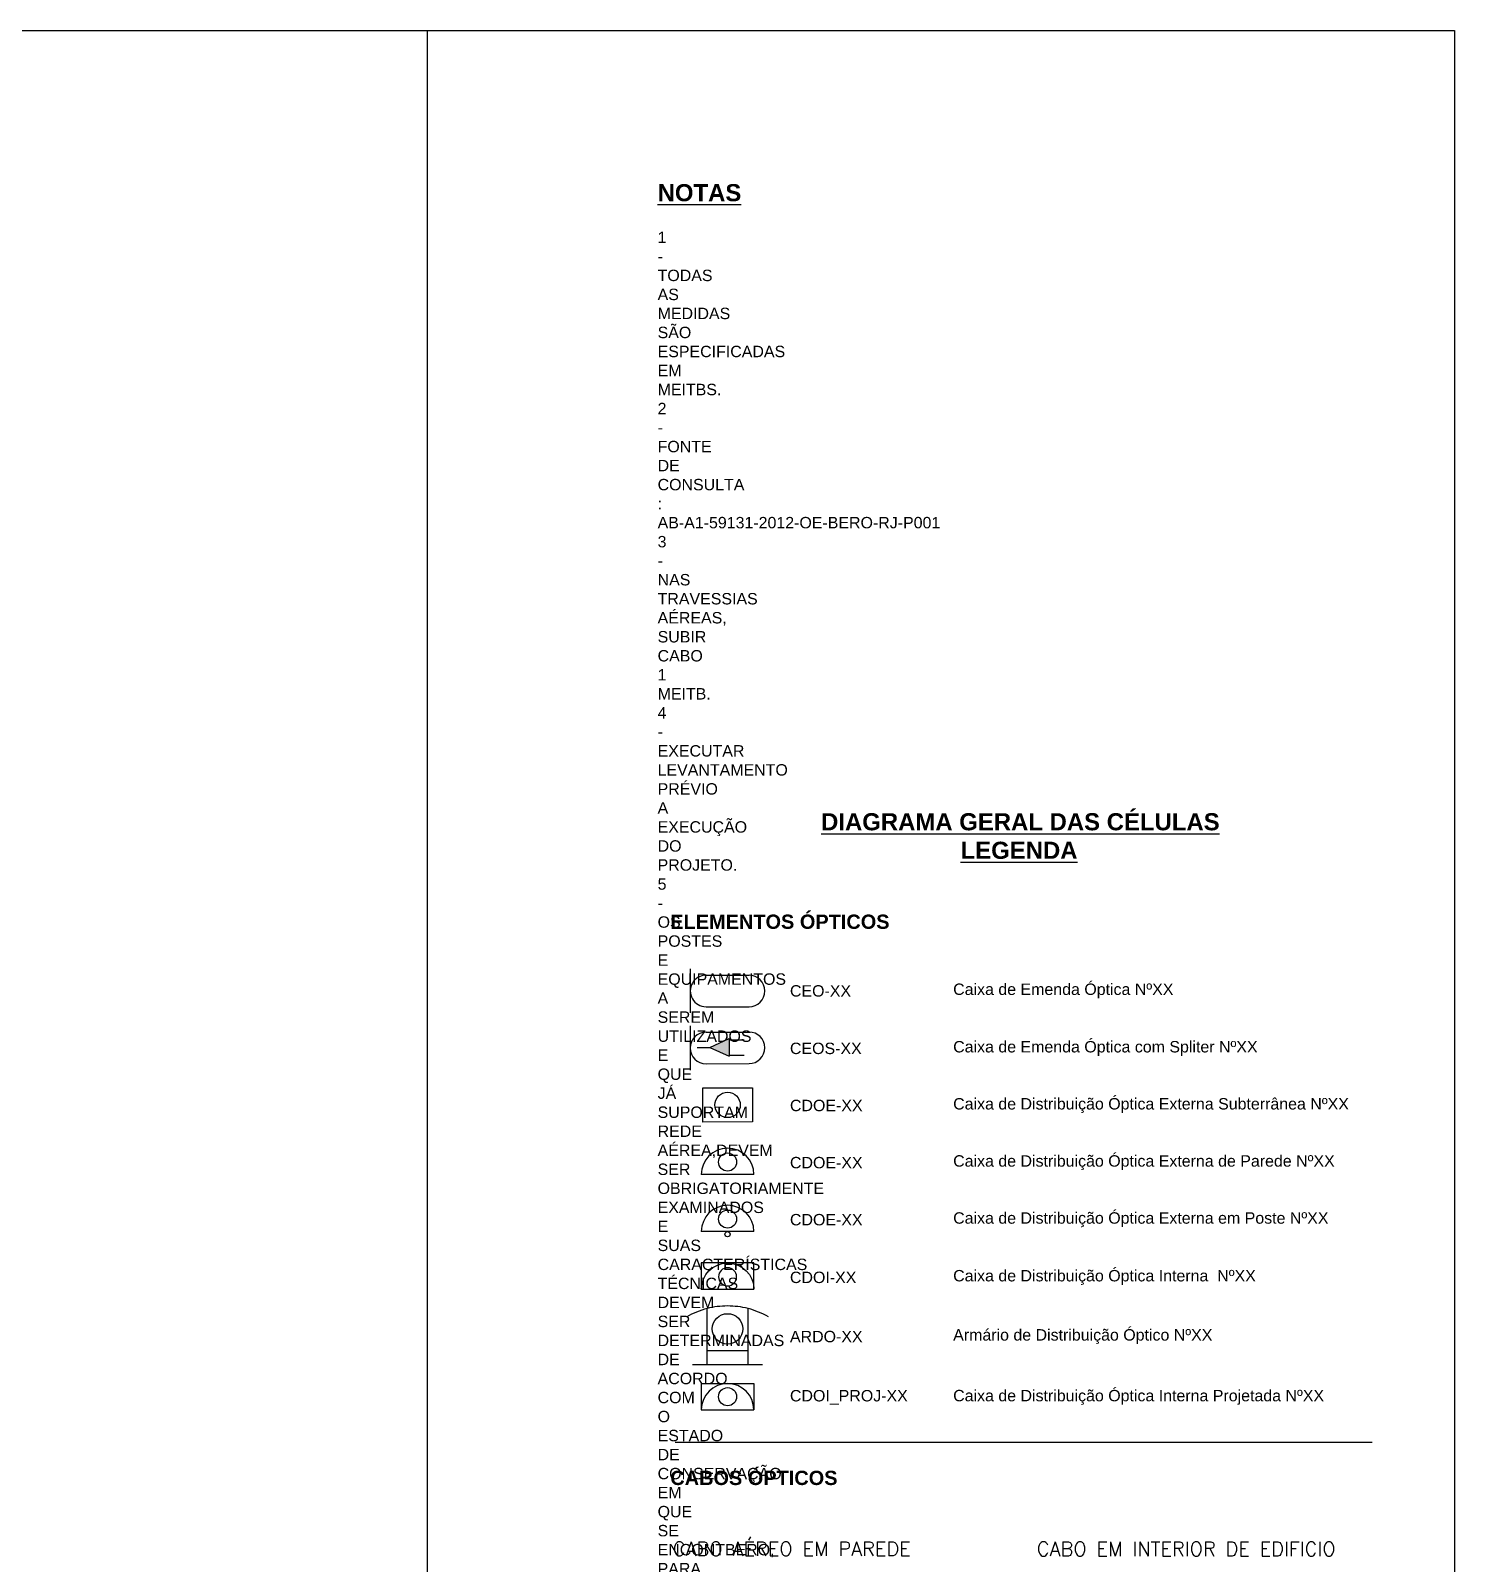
# Model space of a CAD drawing. Header units: metres. Extents: x -36 to 590097, y -8 to 9716508.
# Drawn here: x 589626.9 to 590089.9, y 9716009.1 to 9716507.9 of the extents above; entities that cross this region are included whole.
import ezdxf
from ezdxf.enums import TextEntityAlignment as Align

# ---------------------------------------------------------------- set-up
doc = ezdxf.new("R2010")
doc.units = ezdxf.units.M
doc.header["$LTSCALE"] = 0.5
doc.header["$MEASUREMENT"] = 0
for name, pattern in [('DIVIDE', [1.25, 0.5, -0.25, 0, -0.25, 0, -0.25]), ('DOT', [0.25, 0, -0.25]), ('PHANTOM2', [1.25, 0.625, -0.125, 0.125, -0.125, 0.125, -0.125])]:
    doc.linetypes.add(name, pattern=pattern)
for name, color, linetype in [('CDO_INTERIOR', 1, 'Continuous'), ('CDO_POSTE', 1, 'Continuous'), ('CEO', 1, 'Continuous'), ('CEO1', 1, 'Continuous'), ('CEOS', 1, 'Continuous')]:
    doc.layers.add(name, color=color, linetype=linetype)
doc.styles.add('ADESK1', font='romans.shx')
doc.styles.add('ARIAL', font='arial.ttf')
doc.styles.add('NORMOGRAFO', font='arial.ttf')
doc.styles.get("Standard").update_dxf_attribs({"font": 'arial.ttf'})
doc.linetypes.add('FENCELINE1', pattern='A,0.25,-0.1,[133,ltypeshp.shx,S=0.1,R=0,X=-0.1,Y=0],-0.1,1', length=1.45)

# ---------------------------------------------------------------- blocks, each defined once
blk = doc.blocks.new('PDO_PRD')
at = {"color": 1}
blk.add_line((2.5, 0), (-2.5, 0), dxfattribs=at)
blk.add_circle((0, 1.187512035129429), 0.8623571832589504, dxfattribs=at)
blk.add_arc((0, 0), 2.5, 0, 180, dxfattribs=at)
blk = doc.blocks.new('PDO_PST')
at = {"color": 0}
blk.add_line((2.5, 0), (-2.5, 0), dxfattribs=at)
for centre, radius in [((0, 1.187512035129429), 0.8623571832589504), ((0, -0.25), 0.25)]:
    blk.add_circle(centre, radius, dxfattribs=at)
blk.add_arc((0, 0), 2.5, 0, 180, dxfattribs=at)
blk = doc.blocks.new('PDO_EDF')
at = {"color": 1}
for p, q in [((-2.5, 0), (-2.5, 2.5)), ((-2.5, 2.5), (2.500000000000056, 2.5)), ((2.500000000000056, 2.5), (2.500000000000056, 0)), ((2.500000000000056, 0), (-2.5, 0))]:
    blk.add_line(p, q, dxfattribs=at)
blk.add_circle((0, 1.187512035129429), 0.8623571832589504, dxfattribs=at)
blk.add_arc((0, 0), 2.5, 0, 180, dxfattribs=at)
blk = doc.blocks.new('PDO_CVP')
at = {"color": 1}
blk.add_lwpolyline([(-0.0034700146493947, 1.617715091391659), (0.0034700146493663, -1.617715091391652), (-4.718189885982611, -1.627843097931112), (-4.725129915281398, 1.607587084852198)], close=True, dxfattribs=at)
blk.add_circle((-2.36082991078004, -0.0050824348723282), 1.206898332318889, dxfattribs=at)
blk = doc.blocks.new('A$C78986DF3')
at = {"layer": 'CEOS'}
blk.add_hatch(color=1, dxfattribs=at).paths.add_polyline_path([(0.0117971702503855, 0.2396804823501234), (0.0083763677712224, 0.2381188127342135), (0.0118038408250518, 0.2365718382496217)])
for p, q in [((0.0022951298477534, 0.1689034163879006), (0.1244401829490506, 0.1689034163879006)), ((0.0022951298477534, 0.0890400868608547), (0.1244401829490506, 0.0890400868608547))]:
    blk.add_line(p, q)
at = {"linetype": 'DOT', "ltscale": 0.1}
blk.add_line((0.0671665974090495, 0.1441103989154735), (0.0882702436915297, 0.1441103989154735), dxfattribs=at)
at = {"color": 5, "linetype": 'DOT', "ltscale": 0.1}
blk.add_line((0.0671665974090495, 0.1395798731925426), (0.0882702436915297, 0.1395798731925426), dxfattribs=at)
at = {"color": 1, "linetype": 'DOT', "ltscale": 0.1}
blk.add_line((0.0671665974090495, 0.1347257363853389), (0.0882702436915297, 0.1347257363853389), dxfattribs=at)
at = {"color": 3, "linetype": 'DOT', "ltscale": 0.1}
blk.add_line((0.0671665974090495, 0.1298715995781352), (0.0882702436915297, 0.1298715995781352), dxfattribs=at)
at = {"ltscale": 0.001}
blk.add_line((0.0671665974090495, 0.1110696497057129), (0.0882702436915332, 0.1110696497057129), dxfattribs=at)
at = {"linetype": 'FENCELINE1', "ltscale": 0.05}
blk.add_line((0.0035144089974685, 0.1099934032524823), (0.024618055279945, 0.1099934032524823), dxfattribs=at)
at = {"color": 5, "linetype": 'FENCELINE1', "ltscale": 0.05}
blk.add_line((0.0035144089974685, 0.1054628775295479), (0.024618055279945, 0.1054628775295479), dxfattribs=at)
at = {"color": 5, "ltscale": 0.001}
blk.add_line((0.0671665974090495, 0.106539123982782), (0.0882702436915332, 0.106539123982782), dxfattribs=at)
at = {"color": 3, "ltscale": 0.001}
blk.add_line((0.0671665974090495, 0.0968308503683782), (0.0882702436915332, 0.0968308503683782), dxfattribs=at)
at = {"color": 3, "linetype": 'FENCELINE1', "ltscale": 0.05}
blk.add_line((0.0035144089974685, 0.095754603915144), (0.024618055279945, 0.095754603915144), dxfattribs=at)
at = {"color": 1, "lineweight": -2}
blk.add_line((0.0170388552958241, 0.0596441972741436), (0.0218803007753661, 0.0660403549411844), dxfattribs=at)
at = {"color": 1}
for p, q in [((0.0159121232006794, 0.0592384423801255), (0.0104376150427481, 0.0605058941730808)), ((0.0161005650313666, 0.0595778964200567), (0.0171155542500412, 0.0585722850376319)), ((0.0171134587742483, 0.0595787774512123), (0.0161058166429495, 0.0585658225902867)), ((0.0173218453435322, 0.0590723000207495), (0.0242120501950478, 0.0590723000207495))]:
    blk.add_line(p, q, dxfattribs=at)
at = {"color": 0, "linetype": 'DIVIDE', "ltscale": 0.05, "const_width": 8e-05}
blk.add_lwpolyline([(0.0236479638887387, 0.1435740025039829), (0.0030052587694277, 0.1435740025039829)], dxfattribs=at)
at = {"color": 5, "linetype": 'DIVIDE', "ltscale": 0.05, "const_width": 8e-05}
blk.add_lwpolyline([(0.0238464571921433, 0.139013468067561), (0.0030052587694277, 0.139013468067561)], dxfattribs=at)
at = {"color": 1, "linetype": 'DIVIDE', "ltscale": 0.05, "const_width": 0.0004}
blk.add_lwpolyline([(0.0234494705853378, 0.1342546526732464), (0.0030052587694277, 0.1342546526732464)], dxfattribs=at)
at = {"color": 3, "linetype": 'DIVIDE', "ltscale": 0.05, "const_width": 8e-05}
blk.add_lwpolyline([(0.0032037520728286, 0.1300906801526063), (0.0236479638887387, 0.1300906801526063)], dxfattribs=at)
at = {"color": 1, "linetype": 'Continuous', "lineweight": 40, "ltscale": 0.001, "const_width": 0.0004}
blk.add_lwpolyline([(0.0670622859725584, 0.1019627750710681), (0.0881659322550385, 0.1019627750710681)], dxfattribs=at)
at = {"color": 1, "linetype": 'FENCELINE1', "ltscale": 0.05, "const_width": 0.0005}
blk.add_lwpolyline([(0.0035144089974685, 0.1006087407223477), (0.024618055279945, 0.1006087407223477)], dxfattribs=at)
at = {"color": 5, "linetype": 'DIVIDE', "const_width": 0.0004}
blk.add_lwpolyline([(0.0227827862852349, 0.0717307063375328), (0.0183774046615793, 0.0716818957213972), (0.0183774046615793, 0.0699574309025618), (0.0148418707556187, 0.07340636147155499), (0.0148418707556187, 0.0716818957213972), (0.0104364890155478, 0.0716330851052616)], dxfattribs=at)
at = {"color": 1, "const_width": 0.00042}
blk.add_lwpolyline([(0.0166097514063488, 0.0354618961695832, 1.000012459711872), (0.0166096182056842, 0.0279018962016591, 0.9999784210495268)], format="xyb", close=True, dxfattribs=at)
at = {"color": 1, "const_width": 0.00039375}
for points in [[(0.0166096182056842, 0.0354618961695832), (0.0229096181993278, 0.0354618961695832), (0.0216496182005976, 0.03609189617505899)], [(0.0166096182056842, 0.0279018962016591), (0.0103096181998155, 0.0279018962016591), (0.0115696181985422, 0.0272718961961833)]]:
    blk.add_lwpolyline(points, dxfattribs=at)
at = {"const_width": 0.0004}
for points in [[(0.0093919163678903, 0.0209963379851717), (0.0070078286195295, 0.0222064490202039, 1.175637847223802), (0.0068982592287602, 0.0197736162929952), (0.0093919163678903, 0.0209963379851717)], [(0.0238273590388345, 0.0210209640166897), (0.0263081637972155, 0.0197617615158851, 1.175637847223802), (0.0262228806460859, 0.0221955667114983), (0.0238273590388345, 0.0210209640166897)], [(0.0086996934546908, 0.0027683652877611, -1), (0.0086996934546908, 0.0003011153950135)], [(0.0242471385056911, 0.0027790969736672, 1), (0.0242471385056911, 0.0003118470809196)]]:
    blk.add_lwpolyline(points, format="xyb", dxfattribs=at)
for points in [[(0.0099645433707293, 0.0209963379851717), (0.0144645433749181, 0.0209963379851717)], [(0.01854473853527028, 0.02100706967107793), (0.02304473852898214, 0.02100706967107793)], [(0.0099645433707293, 0.0015347403413873), (0.0144645433749181, 0.0015347403413873)], [(0.0185447385352701, 0.0015454720272934), (0.0230447385289819, 0.0015454720272934)]]:
    blk.add_lwpolyline(points, dxfattribs=at)
at = {"color": 1, "linetype": 'PHANTOM2'}
for points in [[(0.0174001599654161, 0.0118141822526424), (0.0151821540579786, 0.009596176345205)], [(0.0174001599654161, 0.009596176345205), (0.0151821540579786, 0.0118141822526424)]]:
    blk.add_lwpolyline(points, dxfattribs=at)
at = {"color": 1}
blk.add_circle((0.0166074504975324, 0.0590744755902839), 0.0007143982017374, dxfattribs=at)
at = {"color": 5, "linetype": 'PHANTOM2'}
for centre in [(0.0181095544357942, 0.0518667753942585), (0.0184589699936894, 0.0421205524103046)]:
    blk.add_circle(centre, 0.0015683670178608, dxfattribs=at)
at = {"color": 1, "linetype": 'PHANTOM2'}
blk.add_circle((0.0162911570116974, 0.0107051792989237), 0.0015683670178608, dxfattribs=at)
at = {"color": 7, "lineweight": -2}
blk.add_arc((0.0166080595824962, 0.05907509026318299), 0.0044137715060996, 359.9637679784708, 52.8766055554533, dxfattribs=at)
at = {"layer": 'CDO_INTERIOR', "color": 8}
for p, q in [((0.0069018861167547, 0.1791993793037288), (0.0161018850500807, 0.1792038095180728)), ((0.0069018861167547, 0.1791993793037288), (0.0069041012239279, 0.1745993798370656)), ((0.0161018850500807, 0.1792038095180728), (0.016104100157254, 0.1746038100514099)), ((0.0069041012239268, 0.1745993798370656), (0.016104100157254, 0.1746038100514099))]:
    blk.add_line(p, q, dxfattribs=at)
blk.add_circle((0.0115029931370048, 0.1769015946775692), 0.0015867372171966, dxfattribs=at)
blk.add_arc((0.0115041006905905, 0.1746015949442375), 0.0046000000000004, 0.0275904993604162, 180.0275904993604, dxfattribs=at)
at = {"layer": 'CEO', "color": 1}
for p, q in [((0.0049704748335047, 0.2519082259206705), (0.0049647761739617, 0.2441667880181322)), ((0.0077344599901908, 0.2508002709847569), (0.0152737413909896, 0.2507947211375008)), ((0.0077303895190888, 0.2452706724829436), (0.0152696709198875, 0.2452651226356876))]:
    blk.add_line(p, q, dxfattribs=at)
at = {"layer": 'CEO', "color": 1, "linetype": 'Continuous'}
for p, q in [((0.0079217696057912, 0.1850240820097963), (0.0079216350521859, 0.1923539760002074)), ((0.0150864317753896, 0.1850240820097963), (0.0150865663289949, 0.1923539760002074)), ((0.0079218156857934, 0.182567096409799), (0.0079217696057912, 0.1850240820097963)), ((0.0079217696057912, 0.1850240820097963), (0.0115041006905904, 0.1850240820097963)), ((0.0115041006905904, 0.1850240820097963), (0.0150864317753896, 0.1850240820097963)), ((0.0150863856953874, 0.182567096409799), (0.0150864317753896, 0.1850240820097963)), ((0.0053616366905839, 0.182567096409799), (0.0079218156857934, 0.182567096409799)), ((0.0079218156857934, 0.182567096409799), (0.0115041006905904, 0.182567096409799)), ((0.0115041006905904, 0.182567096409799), (0.0150863856953874, 0.182567096409799)), ((0.0150863856953874, 0.182567096409799), (0.0176465646905969, 0.182567096409799))]:
    blk.add_line(p, q, dxfattribs=at)
at = {"layer": 'CEO', "color": 1}
blk.add_circle((0.0115041006905904, 0.1887836404324535), 0.0026726399999996, dxfattribs=at)
for centre, start, end in [((0.0077324247546398, 0.2480354717338502), 89.95782319953906, 269.9578231995391), ((0.0152717061554386, 0.2480299218865942), 269.9578231995391, 89.95782319953906)]:
    blk.add_arc(centre, 0.0027647999999996, start, end, dxfattribs=at)
at = {"layer": 'CEO', "color": 1, "linetype": 'Continuous'}
for centre, radius, start, end in [((0.0115041006905904, 0.1783635995521983), 0.0144420175871977, 104.362908999709, 119.7541450002572), ((0.0115041006905904, 0.1783631940481951), 0.0144421613567977, 90, 104.3625090002996), ((0.0115041006905904, 0.1783631940481951), 0.0144421613567977, 75.63749099970038, 90), ((0.0115041006905904, 0.1783635995521983), 0.0144420175871977, 60.24585499974279, 75.63709100029098)]:
    blk.add_arc(centre, radius, start, end, dxfattribs=at)
at = {"layer": 'CEOS', "color": 1}
for p, q in [((0.004957566524827, 0.241908218058025), (0.0049741781834752, 0.2341667958807778)), ((0.0077247332536509, 0.2408082333393641), (0.0152639993398018, 0.2408244112084705)), ((0.0061696933672726, 0.2381140776195141), (0.0083763677712223, 0.2381188127342135)), ((0.0077365987241138, 0.2352786460699017), (0.0152758648102648, 0.2352948239390081))]:
    blk.add_line(p, q, dxfattribs=at)
for points in [[(0.0083763677712223, 0.2381188127342135), (0.0117971702503855, 0.2396804823501234)], [(0.0117971702503855, 0.2396804823501234), (0.0118038408250518, 0.2365718382496217)], [(0.0117976437618556, 0.2394598149097284), (0.0143908467790933, 0.2394653794432652)], [(0.0083763677712223, 0.2381188127342136), (0.0118038408250518, 0.2365718382496217)], [(0.0118033673135819, 0.2367925056900166), (0.0143965703308197, 0.2367980702235535)]]:
    blk.add_lwpolyline(points, dxfattribs=at)
for centre, start, end in [((0.0077306659888823, 0.2380434397046327), 90.12294594567402, 270.1229459456741), ((0.0152699320750334, 0.2380596175737393), 270.1229459456741, 90.12294594567402)]:
    blk.add_arc(centre, 0.0027647999999996, start, end, dxfattribs=at)
at = {"layer": 'CDO_INTERIOR', "color": 1, "xscale": -0.0018431999999997, "yscale": 0.0018431999999997, "zscale": 0.0018431999999997}
blk.add_blockref('PDO_EDF', (0.0115041006905904, 0.1957335069694015), dxfattribs=at)
at = {"layer": 'CDO_POSTE', "color": 1, "xscale": 0.0018431999999997, "yscale": 0.0018431999999997, "zscale": 0.0018431999999997}
for name, p in [('PDO_PRD', (0.0115041006905904, 0.2158486847862509)), ('PDO_PST', (0.0115041006905904, 0.2058486847862509))]:
    blk.add_blockref(name, p, dxfattribs=at)
at = {"layer": 'CEO1', "color": 1, "xscale": 0.0018431999999997, "yscale": 0.0018431999999997, "zscale": 0.0018431999999997}
blk.add_blockref('PDO_CVP', (0.015856148448497, 0.2280561749110547), dxfattribs=at)
at = {"color": 7, "lineweight": -2, "style": 'NORMOGRAFO'}
for s, rotation, p in [('00kgf', 52.99998710769628, (0.0168442649899146, 0.0603783625850033, 0.1082219999999999)), ('00°', 348.191712412836, (0.0113527428491136, 0.0608988210299564, 0.1082219999999999)), ('00°', 32.49214584059373, (0.0210271200064665, 0.0606724910178732, 0.1082219999999999))]:
    blk.add_text(s, height=0.0015, rotation=rotation, dxfattribs=at).set_placement(p)
at = {"color": 5, "style": 'ARIAL'}
for s, p in [('CS', (0.015263655456821, 0.0490234887064323)), ('CP', (0.015263655456821, 0.0390234887064324))]:
    blk.add_text(s, height=0.001, dxfattribs=at).set_placement(p)
at = {"color": 1}
blk.add_text('10m', height=0.00189, dxfattribs=at).set_placement((0.0136364717702211, 0.0307368961774058))
at = {"style": 'ARIAL'}
for p in [(0.01660963770859913, 0.02100198001183273), (0.01660963770859913, 0.001540382368048321)]:
    blk.add_text('4,8', height=0.0018, dxfattribs=at).set_placement(p, align=Align.MIDDLE_CENTER)
at = {"color": 1, "style": 'ARIAL'}
blk.add_text('POSTE', height=0.001, dxfattribs=at).set_placement((0.0182502370008535, 0.0127162631342099))
at = {"linetype": 'ByBlock', "style": 'ARIAL'}
for s, insert, char_height, width, attachment_point in [('{\\fArial|b1|i0|c0|p34;\\H1.5x;\\L                       DIAGRAMA GERAL DAS CÉLULAS\\P                                            LEGENDA}', (0.0011113512004722, 0.2791923316009666), 0.002, 0.1232012523494568, 1), ('{\\fArial|b1|i0|c0|p34;ELEMENTOS ÓPTICOS}', (0.0014687256872494, 0.2614184914344678), 0.0025, 0.1232012523494568, 1), ('CEO-XX', (0.022435457416263, 0.2480278866510432), 0.002, 0.0732267898235378, 4), ('Caixa de Emenda Óptica NºXX', (0.0510343808827526, 0.2480278866510432), 0.002, 0.0732267898235378, 4), ('Caixa de Emenda Óptica com Spliter NºXX', (0.0510343808827526, 0.2379501459663886), 0.002, 0.0732267898235377, 4), ('CEOS-XX', (0.022435457416263, 0.2379501459663886), 0.002, 0.0732267898235377, 4), ('CDOE-XX', (0.022435457416263, 0.2279407705684725), 0.002, 0.0866989732649146, 4), ('Caixa de Distribuição Óptica Externa Subterrânea NºXX', (0.0510343808827526, 0.2279407705684725), 0.002, 0.0866989732649146, 4), ('CDOE-XX', (0.022435457416263, 0.217922102626819), 0.002, 0.0806850847798901, 4), ('Caixa de Distribuição Óptica Externa de Parede NºXX', (0.0510343808827526, 0.217922102626819), 0.002, 0.0806850847798901, 4), ('Caixa de Distribuição Óptica Externa em Poste NºXX', (0.0510343808827526, 0.207922102626819), 0.002, 0.0732267898235377, 4), ('CDOE-XX', (0.022435457416263, 0.207922102626819), 0.002, 0.0732267898235377, 4), ('CDOI-XX', (0.022435457416263, 0.1978069248099695), 0.002, 0.0732267898235377, 4), ('Caixa de Distribuição Óptica Interna  NºXX', (0.0510343808827526, 0.1978069248099695), 0.002, 0.0732267898235377, 4), ('ARDO-XX', (0.022435457416263, 0.187433102222873), 0.002, 0.0732267898235377, 4), ('Armário de Distribuição Óptico NºXX', (0.0510343808827526, 0.187433102222873), 0.002, 0.0732267898235377, 4), ('CDOI_PROJ-XX', (0.022435457416263, 0.1767861903349871), 0.002, 0.0793824063533135, 4), ('Caixa de Distribuição Óptica Interna Projetada NºXX', (0.0510343808827526, 0.1767861903349871), 0.002, 0.0793824063533135, 4), ('{\\fArial|b1|i0|c0|p34;CABOS ÓPTICOS}', (0.0014687256872494, 0.1639192086245825), 0.0025, 0.1232012523494568, 1), ('\\pxql;{\\fArial|b1|i0|c0|p34;ELEMENTOS DE INFRAESTRUTURA}', (0.0014687256872494, 0.0840558790975367), 0.0025, 0.1232012523494568, 1), ('SUBIDA DE LATERAL PROJETADA', (0.0354923597226046, 0.0728041402896536), 0.002, 0.0732267898235377, 1), ('ESFORÇO RESULTANTE DO CABO TELEFÔNICO ', (0.0354923597226046, 0.0628041402896534), 0.002, 0.0732267898235377, 1), ('CAIXA SUBTERRÂNEA', (0.0354923597226046, 0.0528041402896535), 0.002, 0.0732267898235377, 1), ('CAIXA SUBTERRÂNEA DE PASSAGEM', (0.0354923597226046, 0.0428041402896535), 0.002, 0.0732267898235377, 1), ('FOLGA TÉCNICA (PROJETADA) SUBTERRÂNEO = 10m', (0.0354923597226046, 0.0328041402896535), 0.002, 0.0919521930642893, 1), ('CORDOALHA E CONJUNTO SUPORTE RESERVA PARA\\PCOLOCAÇÃO DE FOLGA COM EMENDA (PROJETADA)', (0.0354923597226046, 0.024027163705373), 0.002, 0.0919521930642893, 1), ('POSTE PROJETADO  OI', (0.0354923597226046, 0.0109039422573681), 0.002, 0.0732267898235377, 1), ('CORDOALHA E FIO ESPINAR', (0.0356696162332575, 0.003025593915429), 0.002, 0.0919521930642893, 1)]:
    blk.add_mtext(s, dxfattribs=dict(at, insert=insert, char_height=char_height, width=width, attachment_point=attachment_point))
at = {"char_height": 0.0024889682102826, "attachment_point": 1, "style": 'ADESK1'}
for s, insert, width in [('CABO AÉREO EM PAREDE', (0.0018959976660408, 0.1514866231352459), 0.0551806753140731), ('CABO EM INTERIOR DE EDIFICIO', (0.0656901177764352, 0.151464207888929), 0.0653294014586627), ('Sem intervenção', (0.0261309756490112, 0.1453163524116805), 0.0551806753140731), ('Sem intervenção', (0.0914188494539632, 0.1458035187072162), 0.0551806753140731), ('Com Intervenção', (0.0261309756490112, 0.1407858266887958), 0.0551806753140731), ('Intervencionado', (0.0914188494539632, 0.1412729929843315), 0.0551806753140731), ('Para Instalar', (0.0261309756490112, 0.1359316898815956), 0.0551806753140731), ('A instalar', (0.0914188494539632, 0.1364188561771278), 0.0551806753140731), ('A retirar', (0.0914188494539632, 0.1315647193699241), 0.0551806753140731), ('Para Retirar', (0.0261309756490112, 0.1310775530743919), 0.0551806753140731), ('CABO AÉREO EM POSTE', (0.0015287791368134, 0.1177448467172839), 0.0551806753140731), ('CABO EM DUTO', (0.0656901177764352, 0.1176829236640939), 0.0551806753140731), ('Sem intervenção', (0.0277666610423785, 0.1115184467328314), 0.0551806753140731), ('Sem intervenção', (0.0914188494539632, 0.1125828310747776), 0.0551806753140731), ('Intervencionado', (0.0914188494539632, 0.1080523053518432), 0.0551806753140731), ('Intervencionado', (0.0277666610423785, 0.106987921009897), 0.0551806753140731), ('A instalar', (0.0277666610423785, 0.102133784202743), 0.0551806753140731), ('A instalar', (0.0914188494539632, 0.1031981685446892), 0.0551806753140731), ('A retirar', (0.0277666610423785, 0.0972796473955393), 0.0551806753140731), ('A retirar', (0.0914188494539632, 0.0983440317374855), 0.0551806753140731)]:
    blk.add_mtext(s, dxfattribs=dict(at, insert=insert, width=width))

msp = doc.modelspace()

# ---------------------------------------------------------------- linework, layer by layer
for points in [[(590089.9432164684, 9715630.394563353), (588772.2648774292, 9715630.394563353), (588772.2648774292, 9716507.856309474), (590089.9432164684, 9716507.856309474)], [(588772.2648774292, 9716507.856309474), (589755.8182164682, 9716507.856309474), (589755.8182164682, 9715630.394563353), (588772.2648774292, 9715630.394563353)]]:
    msp.add_lwpolyline(points, close=True)

# ---------------------------------------------------------------- block references
at = {"color": 0, "xscale": 1856.249999999884, "yscale": 1856.25, "zscale": 1856.25}
msp.add_blockref('A$C78986DF3', (589832.1939100658, 9715734.9677594), dxfattribs=at)

# ---------------------------------------------------------------- texts
at = {"linetype": 'ByBlock', "insert": (589830.7924102261, 9716457.92310784), "char_height": 3.7125, "width": 0.2286923246736792, "attachment_point": 1, "style": 'ARIAL'}
msp.add_mtext("{\\fArial|b1|i0|c0|p34;\\H1.5x;\\L                                              NOTAS\\P}                                                                               \\P1 - TODAS AS MEDIDAS SÃO ESPECIFICADAS EM MEITBS.\\P2 - FONTE DE CONSULTA : AB-A1-59131-2012-OE-BERO-RJ-P001\\P3 - NAS TRAVESSIAS AÉREAS, SUBIR CABO 1 MEITB.\\P4 - EXECUTAR LEVANTAMENTO PRÉVIO A EXECUÇÃO DO PROJETO.\\P5 - OS POSTES E EQUIPAMENTOS A SEREM  UTILIZADOS E QUE JÁ SUPORTAM REDE \\P     AÉREA,DEVEM SER OBRIGATORIAMENTE EXAMINADOS E SUAS CARACTERÍSTICAS \\P     TÉCNICAS DEVEM SER DETERMINADAS DE ACORDO COM O ESTADO DE \\P     CONSERVAÇÃO EM QUE SE ENCONTBERO, PARA CERTIFICAR, QUE PODEM SUPORTAR.\\P6 - OS SERVIÇOS DE INSTALAÇÃO E / OU SUBSTITUIÇÃO DE POSTES DEVERÃO SER \\P     EXECUTADOS EM CONJUNTO COM A CONCESSIONÁRIA DE ENERGIA ELÉTRICA.\\P7 - AS CAIXAS TERMINAIS NÃO IDENTIFICADAS NO PROJETO DEVERÃO SER \\P     IDENTIFICADAS PELA EMPRESA RESPONSÁVEL NO MOMENTO DA EXECUÇÃO .\\P8 - DEVEM SER CONSIDERADAS FOLGAS TÉCNICAS NAS CAIXAS SUBTERRÁNEAS QUE \\P     ABRIGAM ELEMENTOS ÓPTICOS.\\P9 - OS CABOS À INSTALAR PARA FRE's PROJETADAS DEVEM SER LANÇADOS ATÉ A CS \\P     OU CP MAIS PRÓXIMA.", dxfattribs=at)

doc.saveas('drawing.dxf')
